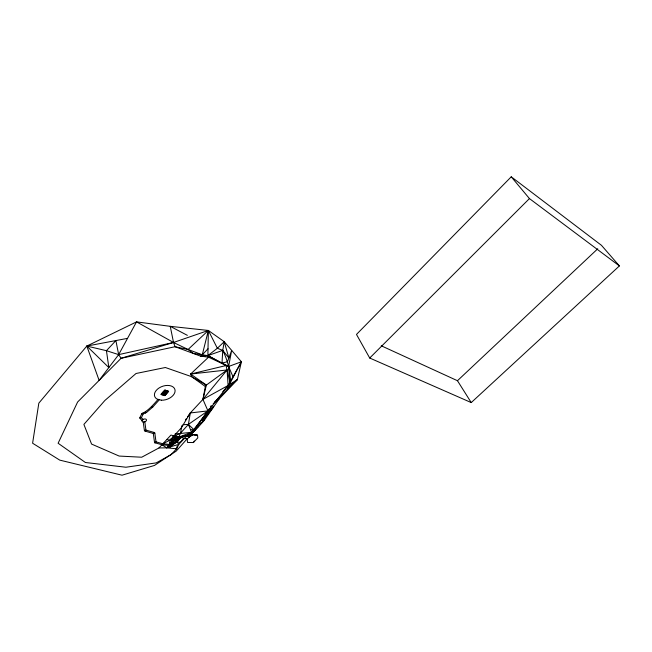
<?xml version="1.0" encoding="UTF-8"?>
<svg xmlns="http://www.w3.org/2000/svg" width="652" height="652" viewBox="0 0 652 652"><rect width="100%" height="100%" fill="white"/><g stroke="black" fill="none" stroke-linecap="round" stroke-linejoin="round"><path stroke-width="0.98" d="M206.073 413.352L194.084 429.847L187.368 435.3L178.827 444.371L176.602 448.78L171.052 454.672L156.195 462.887L125.909 467.231L85.412 462.496L58.109 443.246L77.604 402.031L121.093 358.282L173.53 342.471L208.355 330.458L207.882 355.617L208.526 357.198L228.591 366.489L241.395 361.77L224.231 341.697L208.355 330.458L170.245 326.334L136.537 321.876L86.814 346.065L38.835 403.14L32.6 443.221L59.756 460.125L122.022 475.194L154.491 465.43L176.236 451.07L187.466 438.462M212.356 405.479L213.652 406.864L188.412 424.395L180.482 433.197L172.454 437.264L172.104 440.63L170.172 439.016M155.119 442.847L156.015 441.869L154.826 433.067L154.214 432.472L153.301 433.466L154.573 442.692L161.949 444.745L170.017 445.512L174.573 438.796L175.738 439.13L181.003 437.5L187.368 435.3L193.057 432.406L207.947 410.89L202.935 399.383L205.331 386.497L191.639 376.685L190.62 374.044L227.092 369.969L202.935 399.383L190.294 412.96L188.412 424.395L191.582 432.349L193.057 432.406L204.565 419.961L219.153 398.926L237.385 379.545L241.395 361.77L228.102 385.479L191.582 432.349L178.917 437.076L175.738 439.13L170.017 445.512L170.262 446.848L176.945 441.828L178.591 439.88M127.531 338.364L86.814 346.065L108.843 367.565L106.439 350.686L115.893 340.572L118.656 354.623L121.093 358.282L175.07 346.725L200.384 356.065L207.882 355.617L217.344 348.282L224.231 341.697L222.756 350.36L222.014 363.042L227.458 361.754L231.672 350.401L228.591 366.489L230.189 383.254L222.854 391.656M181.9 425.723L180.482 433.197L178.917 437.076L175.38 436.058L166.782 447.859L158.982 447.932L141.704 457.223L119.145 456.058L91.565 444.069L83.888 424.419L104.907 400.442L136.032 373.498L165.355 367.508L191.639 376.685L206.358 385.071L227.092 369.969L228.102 385.479L227.222 389.529M176.13 448.747L176.602 448.78L177.222 445.968M154.573 442.692L156.015 441.869L162.853 443.776L170.09 440.116L181.378 427.802L181.729 426.294M197.695 427.386L198.102 425.658M200.384 356.065L208.526 357.198L190.62 374.044L206.358 385.071L202.935 399.383L228.102 385.479L237.385 379.545L214.532 402.015M232.992 376.75L228.591 366.489L207.882 355.617L193.391 353.482L188.078 349.496L175.07 346.725L173.53 342.471L118.656 354.623L106.439 350.686L86.814 346.065L99.12 380.385L118.656 354.623L136.537 321.876L173.53 342.471L188.078 349.496L202.275 354.794L208.355 330.458L217.344 348.282L222.756 350.36L228.868 357.972L224.231 341.697M178.444 439.839L174.353 443.205L176.464 441.583L177.148 440.067L178.143 440.385L178.42 439.774M142.095 420.516L140.033 418.47L139.935 417.508L141.777 413.759C148.33 410.695 153.22 404.868 158.004 399.456M229.023 385.12L241.395 361.77M162.853 443.776L170.914 444.558L173.676 439.758L178.232 440.059L180.914 437.305M181.378 427.802L190.294 412.96L207.947 410.89L209.365 408.6M210.303 407.076L211.24 405.552M173.676 439.758L170.017 445.512L168.844 445.186M193.367 442.553L197.784 437.899L197.54 435.243L192.397 434.493L187.173 438.975L187.54 442.463L193.367 442.553L194.361 441.029M170.914 444.558L176.553 436.392M185.364 420.051L186.464 418.478M187.556 416.897L190.294 412.96M205.331 386.497L206.358 385.071M175.649 437.362L174.573 438.796L177.743 436.742M189.447 436.237L204.565 419.961L201.753 419.839L213.652 406.864L203.171 419.904L208.885 412.064L206.79 414.053M164.899 390.132L161.207 394.297L164.85 395.536M161.419 394.558L162.063 394.835L166.073 390.409L165.266 390.255M141.777 413.759L143.261 413.841L146.537 412.48L152.739 407.06L159.235 399.888M167.588 390.874L163.522 395.308L164.247 395.544M168.183 391.208L167.531 390.89M164.785 395.617L168.64 391.363L164.809 390.1L160.938 394.37L164.785 395.617L168.379 391.436L164.842 390.279M143.22 422.04L144.41 430.491L145.029 431.102L145.95 430.1L144.801 421.852M158.982 447.932L170.979 435.055L173.831 435.878M187.173 438.975L181.003 437.5L178.526 440.141M179.569 438.576L180.425 437.826M175.738 439.13L179.373 439.049M180.091 442.431L184.166 438.25M202.275 354.794L208.012 348.796M511.241 176.806L356.481 334.435L369.708 358.029L471.233 402.577L619.4 265.926L601.446 245.307L511.241 176.806L529.448 198.583L619.4 265.926M369.708 358.029L529.448 198.583M381.265 345.788L457.459 380.711L597.754 248.779M188.078 349.496L208.355 330.458M227.597 387.81L237.385 379.545M213.204 403.612L219.153 398.926M203.098 421.111L204.565 419.961L202.748 420.418M200.164 423.849L202.544 422.105M170.115 446.049L171.892 444.517M191.664 434.966L192.397 434.493L197.54 435.243L192.397 434.493L188.216 436.449L191.664 434.966L188.713 436.359M169.903 445.952L175.274 442.089L175.478 440.084L176.464 441.583M170.074 445.829L173.921 443.433L170.262 446.848L169.642 445.275L166.782 447.859L161.949 444.745M186.456 435.935L193.408 431.787M140.033 418.47L141.403 417.696L143.261 413.841L142.927 412.871M192.992 434.835L189.007 437.036L186.692 436.017M180.205 442.463L176.945 441.828L170.017 445.512L175.274 442.089L174.842 440.092M192.397 434.493L188.721 436.253L186.716 436.106M154.826 433.067L153.301 433.466L145.029 431.102M144.41 430.491L145.95 430.1L154.214 432.472M190.62 374.044L226.057 365.544L230.189 383.254C230.678 371.966 227.776 360.507 222.756 350.36L207.882 355.617L226.057 365.544M187.368 435.3L178.917 437.076L181.003 437.5L178.012 438.038L174.475 437.019L172.454 437.264M175.062 433.987L191.582 432.349M182.984 424.729L188.412 424.395L194.084 429.847L190.498 429.627M176.602 448.78L166.782 447.859L178.827 444.371L176.945 441.828M139.935 417.508L141.403 417.696L143.155 419.432M166.765 439.578L170.09 440.116L169.74 444.224L169.667 442.309M186.994 435.772L188.721 436.253L189.007 437.036L186.847 435.903M178.941 438.136L179.422 439.187M146.537 412.48L145.257 412.088L145.583 413.058M152.739 407.06L151.476 406.669L152.592 407.198M162.902 392.251L166.676 393.482M162.112 393.295L163.204 393.58M165.698 394.387L164.614 394.11L164.337 393.14M163.888 391.339L164.972 391.624M167.466 392.439L166.382 392.154L166.056 391.233L166.431 392.096M187.36 335.348L170.245 326.334L173.53 342.471M457.459 380.711L471.233 402.577M164.646 390.703L164.923 391.673M142.169 420.328L142.014 420.736A2.331 1.459 -18.4 0 0 142.853 421.974L145.086 421.754A2.331 1.459 -18.4 0 0 146.341 419.554A2.331 1.459 -18.4 0 0 143.407 419.285L142.169 420.328M161.321 400.206L156.92 399A10.701 6.887 -19.3 0 1 161.093 386.872A10.701 6.887 -19.3 0 1 175.103 390.711A10.701 6.887 -19.3 0 1 161.321 400.206"/></g></svg>
